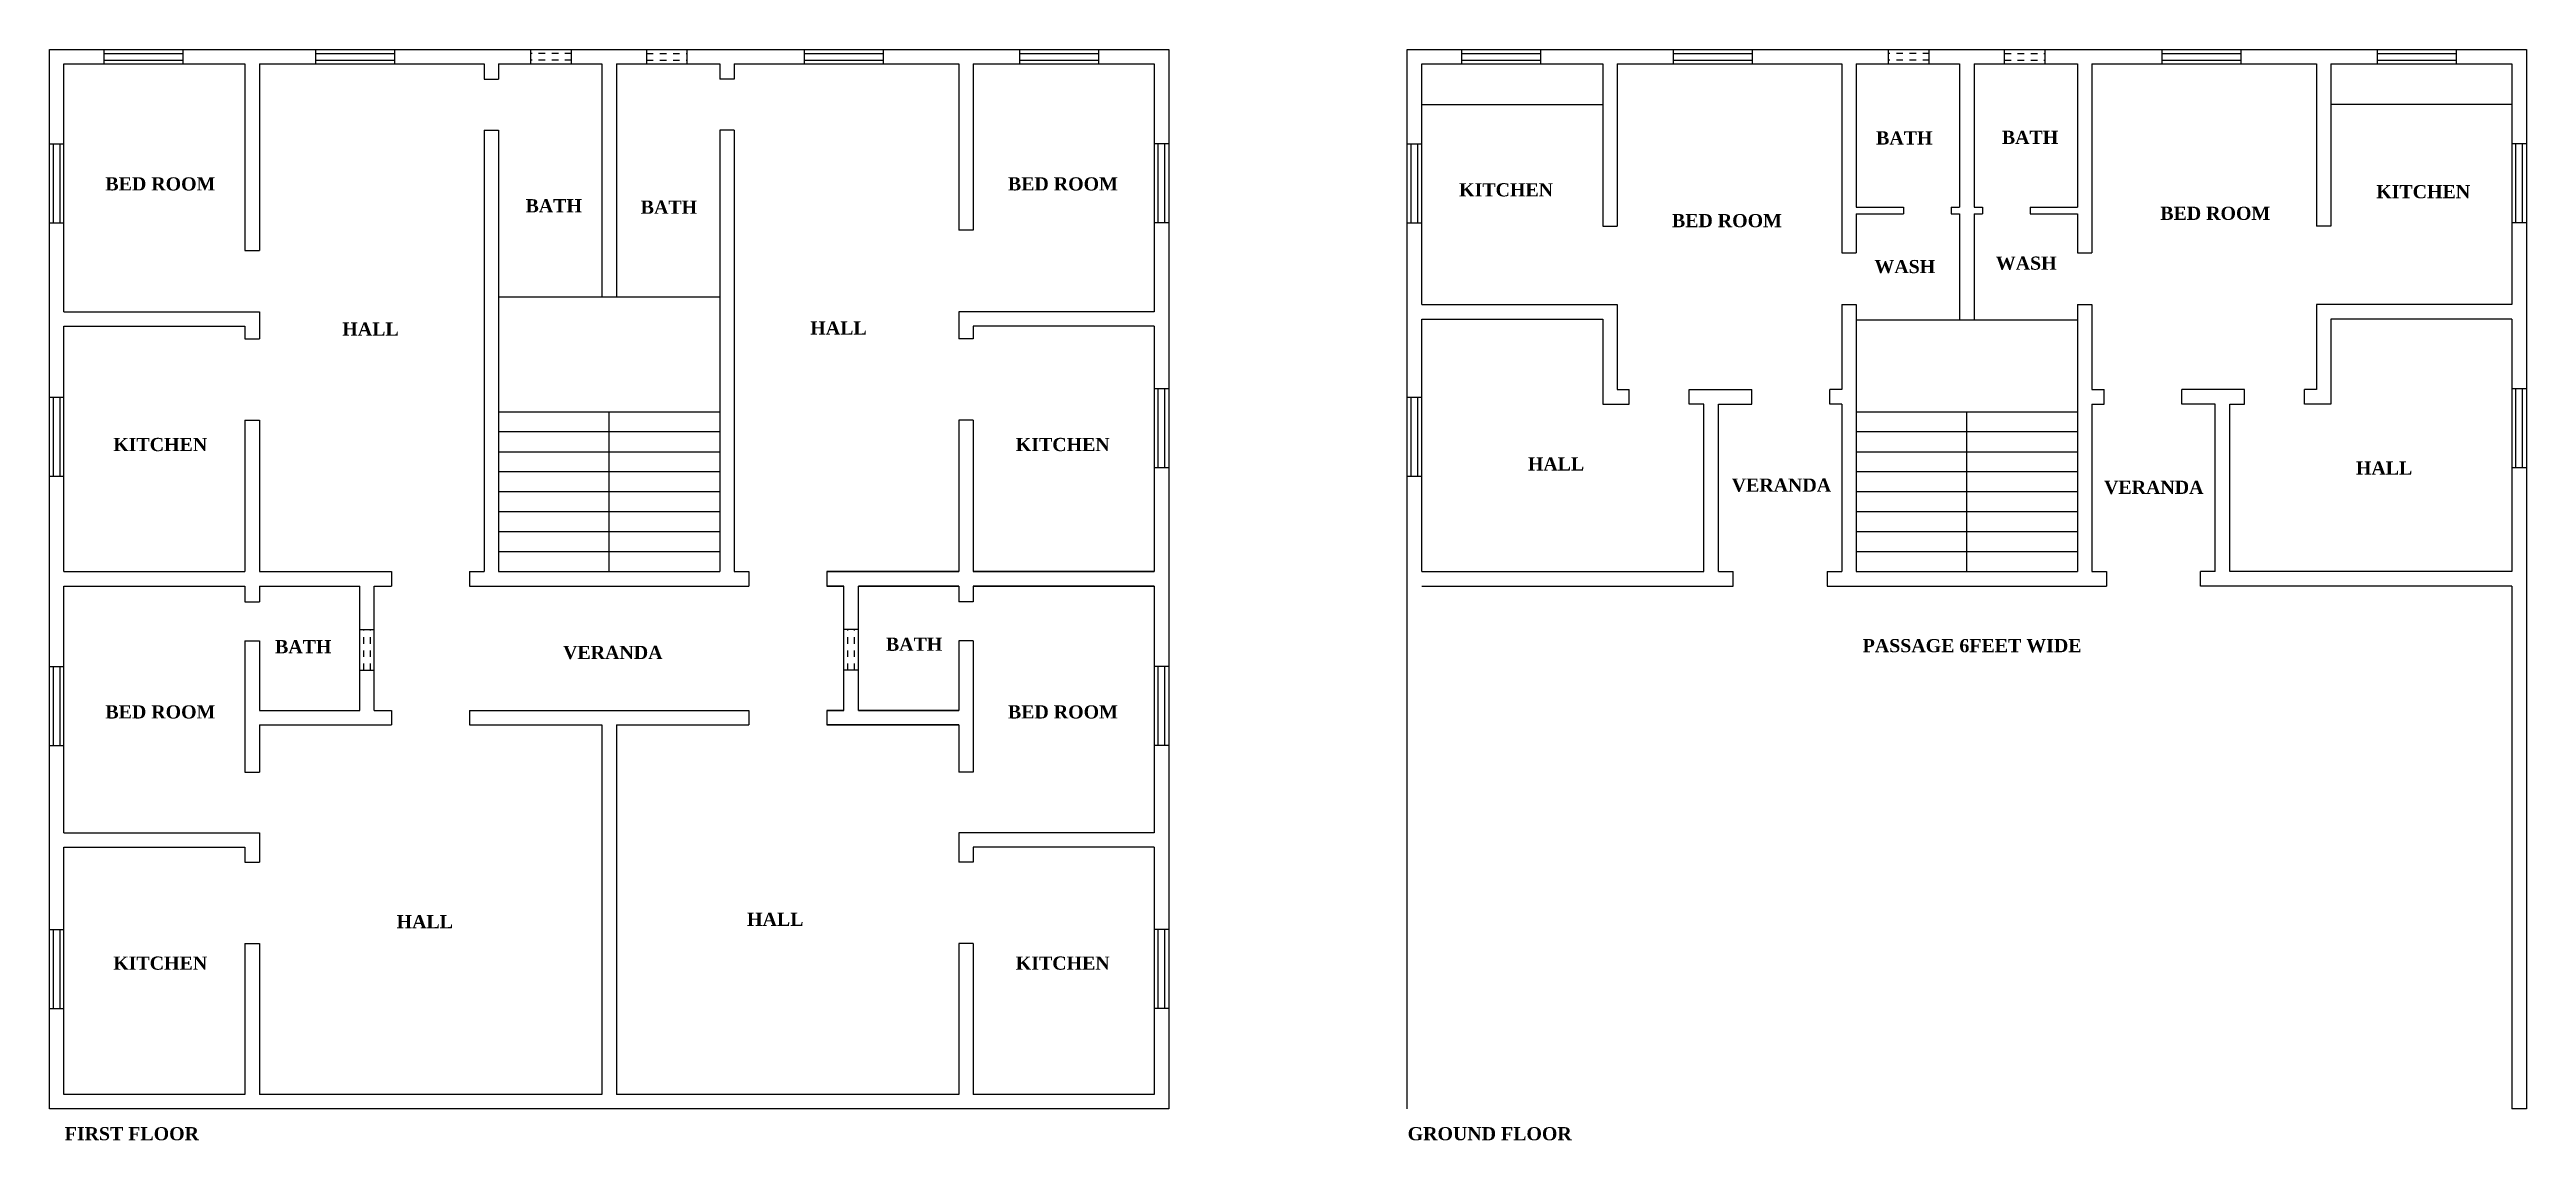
# Model space of a CAD drawing. Header units: inches. Extents: x -28656.4 to -28618.8, y 6618.7 to 6635.3.
import ezdxf

# ---------------------------------------------------------------- set-up
doc = ezdxf.new("R2010")
doc.units = ezdxf.units.IN
doc.header["$MEASUREMENT"] = 0
doc.linetypes.add('DASHED2', pattern=[0.375, 0.25, -0.125])
doc.layers.add('freecads.com', color=7, linetype='Continuous')
doc.styles.add('MtXpl_Times_New_Roma', font='timesbd.ttf')

msp = doc.modelspace()

# ---------------------------------------------------------------- linework, layer by layer
at = {"layer": 'freecads.com'}
for p, q in [((-28656.403, 6635.27), (-28639.403, 6635.27)), ((-28656.403, 6619.177), (-28656.403, 6635.27)), ((-28656.183, 6631.287), (-28656.183, 6635.05)), ((-28656.183, 6635.05), (-28653.434, 6635.05)), ((-28655.574, 6635.05), (-28655.574, 6635.27)), ((-28655.574, 6635.21), (-28654.374, 6635.21)), ((-28655.574, 6635.11), (-28654.374, 6635.11)), ((-28654.374, 6635.05), (-28654.374, 6635.27)), ((-28653.434, 6635.05), (-28653.434, 6632.215)), ((-28653.214, 6635.05), (-28649.802, 6635.05)), ((-28653.214, 6635.05), (-28653.214, 6632.215)), ((-28652.358, 6635.05), (-28652.358, 6635.27)), ((-28652.358, 6635.21), (-28651.158, 6635.21)), ((-28652.358, 6635.11), (-28651.158, 6635.11)), ((-28651.158, 6635.05), (-28651.158, 6635.27)), ((-28649.802, 6635.05), (-28649.802, 6634.818)), ((-28649.582, 6635.05), (-28648.013, 6635.05)), ((-28649.582, 6635.05), (-28649.582, 6634.818)), ((-28649.091, 6635.05), (-28649.091, 6635.27)), ((-28648.473, 6635.05), (-28648.473, 6635.27)), ((-28648.013, 6635.05), (-28648.013, 6631.513)), ((-28647.793, 6635.05), (-28646.223, 6635.05)), ((-28647.793, 6635.05), (-28647.793, 6631.513)), ((-28647.332, 6635.05), (-28647.332, 6635.27)), ((-28646.715, 6635.05), (-28646.715, 6635.27)), ((-28646.223, 6635.05), (-28646.223, 6634.818)), ((-28646.003, 6635.05), (-28642.591, 6635.05)), ((-28646.003, 6635.05), (-28646.003, 6634.818)), ((-28644.936, 6635.05), (-28644.936, 6635.27)), ((-28644.936, 6635.21), (-28643.736, 6635.21)), ((-28644.936, 6635.11), (-28643.736, 6635.11)), ((-28643.736, 6635.05), (-28643.736, 6635.27)), ((-28642.591, 6635.05), (-28642.591, 6632.527)), ((-28642.371, 6635.05), (-28639.623, 6635.05)), ((-28642.371, 6635.05), (-28642.371, 6632.527)), ((-28641.665, 6635.05), (-28641.665, 6635.27)), ((-28641.665, 6635.21), (-28640.465, 6635.21)), ((-28641.665, 6635.11), (-28640.465, 6635.11)), ((-28640.465, 6635.05), (-28640.465, 6635.27)), ((-28639.623, 6635.05), (-28639.623, 6631.287)), ((-28639.403, 6635.27), (-28639.403, 6619.177)), ((-28635.779, 6635.27), (-28618.779, 6635.27)), ((-28635.779, 6619.177), (-28635.779, 6635.27)), ((-28635.559, 6635.05), (-28632.81, 6635.05)), ((-28635.559, 6631.395), (-28635.559, 6635.05)), ((-28634.95, 6635.05), (-28634.95, 6635.27)), ((-28634.95, 6635.21), (-28633.75, 6635.21)), ((-28634.95, 6635.11), (-28633.75, 6635.11)), ((-28633.75, 6635.05), (-28633.75, 6635.27)), ((-28632.81, 6635.05), (-28632.81, 6632.587)), ((-28632.59, 6635.05), (-28632.59, 6632.587)), ((-28632.59, 6635.05), (-28629.178, 6635.05)), ((-28631.734, 6635.05), (-28631.734, 6635.27)), ((-28631.734, 6635.21), (-28630.534, 6635.21)), ((-28631.734, 6635.11), (-28630.534, 6635.11)), ((-28630.534, 6635.05), (-28630.534, 6635.27)), ((-28629.178, 6635.05), (-28629.178, 6632.18)), ((-28628.958, 6635.05), (-28628.958, 6632.875)), ((-28628.958, 6635.05), (-28627.389, 6635.05)), ((-28628.467, 6635.05), (-28628.467, 6635.27)), ((-28627.849, 6635.05), (-28627.849, 6635.27)), ((-28627.389, 6635.05), (-28627.389, 6632.875)), ((-28627.169, 6635.05), (-28627.169, 6632.875)), ((-28627.169, 6635.05), (-28625.599, 6635.05)), ((-28626.708, 6635.05), (-28626.708, 6635.27)), ((-28626.091, 6635.05), (-28626.091, 6635.27)), ((-28625.599, 6635.05), (-28625.599, 6632.875)), ((-28625.379, 6635.05), (-28625.379, 6632.18)), ((-28625.379, 6635.05), (-28621.968, 6635.05)), ((-28624.312, 6635.05), (-28624.312, 6635.27)), ((-28624.312, 6635.21), (-28623.112, 6635.21)), ((-28624.312, 6635.11), (-28623.112, 6635.11)), ((-28623.112, 6635.05), (-28623.112, 6635.27)), ((-28621.968, 6635.05), (-28621.968, 6632.587)), ((-28621.748, 6635.05), (-28618.999, 6635.05)), ((-28621.748, 6635.05), (-28621.748, 6632.587)), ((-28621.748, 6635.05), (-28618.999, 6635.05)), ((-28621.042, 6635.05), (-28621.042, 6635.27)), ((-28621.042, 6635.21), (-28619.842, 6635.21)), ((-28621.042, 6635.11), (-28619.842, 6635.11)), ((-28619.842, 6635.05), (-28619.842, 6635.27)), ((-28618.999, 6635.05), (-28618.999, 6631.395)), ((-28618.779, 6635.27), (-28618.779, 6619.177)), ((-28649.802, 6634.818), (-28649.582, 6634.818)), ((-28646.003, 6634.818), (-28646.223, 6634.818)), ((-28635.559, 6634.435), (-28632.81, 6634.435)), ((-28618.999, 6634.435), (-28621.748, 6634.435)), ((-28656.403, 6633.838), (-28656.183, 6633.838)), ((-28656.343, 6632.638), (-28656.343, 6633.838)), ((-28656.243, 6632.638), (-28656.243, 6633.838)), ((-28649.802, 6634.046), (-28649.802, 6627.34)), ((-28649.802, 6634.046), (-28649.582, 6634.046)), ((-28649.582, 6634.046), (-28649.582, 6627.34)), ((-28646.003, 6634.046), (-28646.223, 6634.046)), ((-28646.223, 6634.046), (-28646.223, 6627.34)), ((-28646.003, 6634.046), (-28646.003, 6627.34)), ((-28639.403, 6633.838), (-28639.623, 6633.838)), ((-28639.563, 6632.638), (-28639.563, 6633.838)), ((-28639.463, 6632.638), (-28639.463, 6633.838)), ((-28635.779, 6633.838), (-28635.559, 6633.838)), ((-28635.719, 6632.638), (-28635.719, 6633.838)), ((-28635.619, 6632.638), (-28635.619, 6633.838)), ((-28618.779, 6633.838), (-28618.999, 6633.838)), ((-28618.939, 6632.638), (-28618.939, 6633.838)), ((-28618.839, 6632.638), (-28618.839, 6633.838)), ((-28628.958, 6632.875), (-28628.241, 6632.875)), ((-28628.958, 6632.775), (-28628.958, 6632.18)), ((-28628.958, 6632.775), (-28628.241, 6632.775)), ((-28628.241, 6632.875), (-28628.241, 6632.775)), ((-28627.518, 6632.875), (-28627.389, 6632.875)), ((-28627.518, 6632.875), (-28627.518, 6632.775)), ((-28627.518, 6632.775), (-28627.389, 6632.775)), ((-28627.389, 6632.775), (-28627.389, 6631.163)), ((-28627.169, 6632.875), (-28627.039, 6632.875)), ((-28627.169, 6632.775), (-28627.169, 6631.163)), ((-28627.169, 6632.775), (-28627.039, 6632.775)), ((-28627.039, 6632.875), (-28627.039, 6632.775)), ((-28626.317, 6632.875), (-28625.599, 6632.875)), ((-28626.317, 6632.875), (-28626.317, 6632.775)), ((-28626.317, 6632.775), (-28625.599, 6632.775)), ((-28625.599, 6632.775), (-28625.599, 6632.18)), ((-28656.403, 6632.638), (-28656.183, 6632.638)), ((-28642.371, 6632.527), (-28642.591, 6632.527)), ((-28639.403, 6632.638), (-28639.623, 6632.638)), ((-28635.779, 6632.638), (-28635.559, 6632.638)), ((-28632.81, 6632.587), (-28632.59, 6632.587)), ((-28621.748, 6632.587), (-28621.968, 6632.587)), ((-28618.779, 6632.638), (-28618.999, 6632.638)), ((-28653.434, 6632.215), (-28653.214, 6632.215)), ((-28629.178, 6632.18), (-28628.958, 6632.18)), ((-28625.599, 6632.18), (-28625.379, 6632.18)), ((-28656.183, 6631.287), (-28653.214, 6631.287)), ((-28653.214, 6631.287), (-28653.214, 6630.875)), ((-28649.582, 6631.513), (-28646.223, 6631.513)), ((-28639.623, 6631.287), (-28642.591, 6631.287)), ((-28642.591, 6631.287), (-28642.591, 6630.875)), ((-28635.559, 6631.395), (-28632.59, 6631.395)), ((-28632.59, 6631.395), (-28632.59, 6630.105)), ((-28629.178, 6631.398), (-28629.178, 6630.105)), ((-28629.178, 6631.398), (-28628.958, 6631.398)), ((-28628.958, 6631.398), (-28628.958, 6627.34)), ((-28625.599, 6631.398), (-28625.599, 6627.34)), ((-28625.599, 6631.398), (-28625.379, 6631.398)), ((-28625.379, 6631.398), (-28625.379, 6630.105)), ((-28618.999, 6631.395), (-28621.968, 6631.395)), ((-28621.968, 6631.395), (-28621.968, 6630.105)), ((-28656.183, 6627.34), (-28656.183, 6631.067)), ((-28656.183, 6631.067), (-28653.434, 6631.067)), ((-28653.434, 6631.067), (-28653.434, 6630.875)), ((-28653.434, 6630.875), (-28653.214, 6630.875)), ((-28642.371, 6630.875), (-28642.591, 6630.875)), ((-28639.623, 6631.067), (-28642.371, 6631.067)), ((-28642.371, 6631.067), (-28642.371, 6630.875)), ((-28639.623, 6631.067), (-28639.623, 6627.34)), ((-28635.559, 6627.34), (-28635.559, 6631.175)), ((-28635.559, 6631.175), (-28632.81, 6631.175)), ((-28632.81, 6631.175), (-28632.81, 6629.885)), ((-28628.958, 6631.163), (-28625.599, 6631.163)), ((-28618.999, 6631.175), (-28621.748, 6631.175)), ((-28621.748, 6631.175), (-28621.748, 6629.885)), ((-28618.999, 6631.175), (-28618.999, 6627.34)), ((-28639.403, 6630.116), (-28639.623, 6630.116)), ((-28639.563, 6628.916), (-28639.563, 6630.116)), ((-28639.463, 6628.916), (-28639.463, 6630.116)), ((-28632.59, 6630.105), (-28632.406, 6630.105)), ((-28632.406, 6629.885), (-28632.406, 6630.105)), ((-28631.497, 6630.105), (-28630.545, 6630.105)), ((-28631.497, 6629.885), (-28631.497, 6630.105)), ((-28630.545, 6629.885), (-28630.545, 6630.105)), ((-28629.178, 6630.105), (-28629.362, 6630.105)), ((-28629.362, 6629.885), (-28629.362, 6630.105)), ((-28625.379, 6630.105), (-28625.195, 6630.105)), ((-28625.195, 6629.885), (-28625.195, 6630.105)), ((-28623.06, 6630.105), (-28624.013, 6630.105)), ((-28624.013, 6629.885), (-28624.013, 6630.105)), ((-28623.06, 6629.885), (-28623.06, 6630.105)), ((-28622.152, 6629.885), (-28622.152, 6630.105)), ((-28621.968, 6630.105), (-28622.152, 6630.105)), ((-28618.779, 6630.116), (-28618.999, 6630.116)), ((-28618.939, 6628.916), (-28618.939, 6630.116)), ((-28618.839, 6628.916), (-28618.839, 6630.116)), ((-28656.403, 6629.991), (-28656.183, 6629.991)), ((-28656.343, 6628.791), (-28656.343, 6629.991)), ((-28656.243, 6628.791), (-28656.243, 6629.991)), ((-28649.582, 6629.768), (-28646.223, 6629.768)), ((-28647.903, 6627.34), (-28647.903, 6629.768)), ((-28635.779, 6629.991), (-28635.559, 6629.991)), ((-28635.719, 6628.791), (-28635.719, 6629.991)), ((-28635.619, 6628.791), (-28635.619, 6629.991)), ((-28632.81, 6629.885), (-28632.406, 6629.885)), ((-28631.272, 6629.885), (-28631.497, 6629.885)), ((-28631.272, 6627.34), (-28631.272, 6629.885)), ((-28631.052, 6627.34), (-28631.052, 6629.885)), ((-28631.052, 6629.885), (-28630.545, 6629.885)), ((-28629.178, 6629.885), (-28629.362, 6629.885)), ((-28629.178, 6629.885), (-28629.178, 6627.34)), ((-28628.958, 6629.768), (-28625.599, 6629.768)), ((-28627.279, 6627.34), (-28627.279, 6629.768)), ((-28625.379, 6629.885), (-28625.195, 6629.885)), ((-28625.379, 6629.885), (-28625.379, 6627.34)), ((-28623.505, 6629.885), (-28624.013, 6629.885)), ((-28623.505, 6627.34), (-28623.505, 6629.885)), ((-28623.285, 6627.34), (-28623.285, 6629.885)), ((-28623.285, 6629.885), (-28623.06, 6629.885)), ((-28621.748, 6629.885), (-28622.152, 6629.885)), ((-28653.434, 6629.641), (-28653.434, 6627.34)), ((-28653.434, 6629.641), (-28653.214, 6629.641)), ((-28653.214, 6629.641), (-28653.214, 6627.34)), ((-28649.582, 6629.465), (-28646.223, 6629.465)), ((-28642.371, 6629.641), (-28642.591, 6629.641)), ((-28642.591, 6629.641), (-28642.591, 6627.34)), ((-28642.371, 6629.641), (-28642.371, 6627.34)), ((-28628.958, 6629.465), (-28625.599, 6629.465)), ((-28649.582, 6629.161), (-28646.223, 6629.161)), ((-28628.958, 6629.161), (-28625.599, 6629.161)), ((-28656.403, 6628.791), (-28656.183, 6628.791)), ((-28649.582, 6628.858), (-28646.223, 6628.858)), ((-28639.403, 6628.916), (-28639.623, 6628.916)), ((-28635.779, 6628.791), (-28635.559, 6628.791)), ((-28628.958, 6628.858), (-28625.599, 6628.858)), ((-28618.779, 6628.916), (-28618.999, 6628.916)), ((-28649.582, 6628.554), (-28646.223, 6628.554)), ((-28649.582, 6628.251), (-28646.223, 6628.251)), ((-28628.958, 6628.554), (-28625.599, 6628.554)), ((-28628.958, 6628.251), (-28625.599, 6628.251)), ((-28649.582, 6627.947), (-28646.223, 6627.947)), ((-28628.958, 6627.947), (-28625.599, 6627.947)), ((-28649.582, 6627.643), (-28646.223, 6627.643)), ((-28628.958, 6627.643), (-28625.599, 6627.643)), ((-28656.183, 6627.34), (-28653.434, 6627.34)), ((-28656.183, 6623.371), (-28656.183, 6627.12)), ((-28656.183, 6627.12), (-28653.434, 6627.12)), ((-28653.434, 6627.12), (-28653.434, 6626.88)), ((-28653.214, 6627.34), (-28651.209, 6627.34)), ((-28653.214, 6627.12), (-28653.214, 6626.88)), ((-28653.214, 6627.12), (-28651.689, 6627.12)), ((-28651.689, 6625.23), (-28651.689, 6627.12)), ((-28651.469, 6627.12), (-28651.209, 6627.12)), ((-28651.469, 6625.23), (-28651.469, 6627.12)), ((-28651.209, 6627.34), (-28651.209, 6627.12)), ((-28650.023, 6627.34), (-28649.802, 6627.34)), ((-28650.023, 6627.34), (-28650.023, 6627.12)), ((-28650.023, 6627.12), (-28645.782, 6627.12)), ((-28649.582, 6627.34), (-28646.223, 6627.34)), ((-28646.003, 6627.34), (-28645.782, 6627.34)), ((-28645.782, 6627.34), (-28645.782, 6627.12)), ((-28644.596, 6627.34), (-28642.591, 6627.34)), ((-28644.596, 6627.34), (-28644.596, 6627.12)), ((-28642.591, 6627.34), (-28644.596, 6627.34)), ((-28644.596, 6627.12), (-28644.336, 6627.12)), ((-28644.336, 6627.12), (-28644.596, 6627.12)), ((-28644.336, 6625.23), (-28644.336, 6627.12)), ((-28644.116, 6627.12), (-28642.591, 6627.12)), ((-28644.116, 6625.23), (-28644.116, 6627.12)), ((-28642.591, 6627.12), (-28644.116, 6627.12)), ((-28642.591, 6627.12), (-28642.591, 6626.88)), ((-28642.371, 6627.34), (-28639.623, 6627.34)), ((-28639.623, 6627.34), (-28642.371, 6627.34)), ((-28642.371, 6627.12), (-28639.623, 6627.12)), ((-28639.623, 6627.12), (-28642.371, 6627.12)), ((-28642.371, 6627.12), (-28642.371, 6626.88)), ((-28639.623, 6627.12), (-28639.623, 6623.371)), ((-28635.559, 6627.34), (-28631.272, 6627.34)), ((-28635.559, 6627.12), (-28630.827, 6627.12)), ((-28631.052, 6627.34), (-28630.827, 6627.34)), ((-28630.827, 6627.12), (-28630.827, 6627.34)), ((-28629.399, 6627.34), (-28629.399, 6627.12)), ((-28629.399, 6627.34), (-28629.178, 6627.34)), ((-28629.399, 6627.12), (-28625.158, 6627.12)), ((-28628.958, 6627.34), (-28625.599, 6627.34)), ((-28625.379, 6627.34), (-28625.158, 6627.34)), ((-28625.158, 6627.34), (-28625.158, 6627.12)), ((-28623.731, 6627.12), (-28623.731, 6627.34)), ((-28623.505, 6627.34), (-28623.731, 6627.34)), ((-28618.999, 6627.12), (-28623.731, 6627.12)), ((-28618.999, 6627.34), (-28623.285, 6627.34)), ((-28618.999, 6627.12), (-28618.999, 6619.177)), ((-28653.434, 6626.88), (-28653.214, 6626.88)), ((-28642.371, 6626.88), (-28642.591, 6626.88)), ((-28651.689, 6626.458), (-28651.469, 6626.458)), ((-28644.116, 6626.458), (-28644.336, 6626.458)), ((-28653.434, 6626.288), (-28653.434, 6624.293)), ((-28653.434, 6626.288), (-28653.214, 6626.288)), ((-28653.214, 6626.288), (-28653.214, 6625.23)), ((-28642.371, 6626.288), (-28642.591, 6626.288)), ((-28642.591, 6626.288), (-28642.591, 6625.23)), ((-28642.371, 6626.288), (-28642.371, 6624.293)), ((-28656.403, 6625.9), (-28656.183, 6625.9)), ((-28656.343, 6624.7), (-28656.343, 6625.9)), ((-28656.243, 6624.7), (-28656.243, 6625.9)), ((-28651.689, 6625.843), (-28651.469, 6625.843)), ((-28644.116, 6625.843), (-28644.336, 6625.843)), ((-28639.403, 6625.9), (-28639.623, 6625.9)), ((-28639.563, 6624.7), (-28639.563, 6625.9)), ((-28639.463, 6624.7), (-28639.463, 6625.9)), ((-28653.214, 6625.23), (-28651.689, 6625.23)), ((-28651.469, 6625.23), (-28651.209, 6625.23)), ((-28651.209, 6625.23), (-28651.209, 6625.01)), ((-28650.023, 6625.23), (-28645.782, 6625.23)), ((-28650.023, 6625.23), (-28650.023, 6625.01)), ((-28645.782, 6625.23), (-28645.782, 6625.01)), ((-28644.596, 6625.23), (-28644.336, 6625.23)), ((-28644.596, 6625.23), (-28644.596, 6625.01)), ((-28644.336, 6625.23), (-28644.596, 6625.23)), ((-28644.116, 6625.23), (-28642.591, 6625.23)), ((-28642.591, 6625.23), (-28644.116, 6625.23)), ((-28653.214, 6625.01), (-28653.214, 6624.293)), ((-28653.214, 6625.01), (-28651.209, 6625.01)), ((-28650.023, 6625.01), (-28648.013, 6625.01)), ((-28648.013, 6625.01), (-28648.013, 6619.397)), ((-28647.793, 6625.01), (-28645.782, 6625.01)), ((-28647.793, 6625.01), (-28647.793, 6619.397)), ((-28644.596, 6625.01), (-28642.591, 6625.01)), ((-28642.591, 6625.01), (-28644.596, 6625.01)), ((-28642.591, 6625.01), (-28642.591, 6624.293)), ((-28656.403, 6624.7), (-28656.183, 6624.7)), ((-28639.403, 6624.7), (-28639.623, 6624.7)), ((-28653.434, 6624.293), (-28653.214, 6624.293)), ((-28642.371, 6624.293), (-28642.591, 6624.293)), ((-28656.183, 6623.371), (-28653.214, 6623.371)), ((-28653.214, 6623.371), (-28653.214, 6622.926)), ((-28639.623, 6623.371), (-28642.591, 6623.371)), ((-28642.591, 6623.371), (-28642.591, 6622.926)), ((-28656.183, 6623.151), (-28653.434, 6623.151)), ((-28656.183, 6619.397), (-28656.183, 6623.151)), ((-28653.434, 6623.151), (-28653.434, 6622.926)), ((-28653.434, 6622.926), (-28653.214, 6622.926)), ((-28642.371, 6622.926), (-28642.591, 6622.926)), ((-28639.623, 6623.151), (-28642.371, 6623.151)), ((-28642.371, 6623.151), (-28642.371, 6622.926)), ((-28639.623, 6623.151), (-28639.623, 6619.397)), ((-28656.403, 6621.905), (-28656.183, 6621.905)), ((-28656.343, 6620.705), (-28656.343, 6621.905)), ((-28656.243, 6620.705), (-28656.243, 6621.905)), ((-28639.403, 6621.905), (-28639.623, 6621.905)), ((-28639.563, 6620.705), (-28639.563, 6621.905)), ((-28639.463, 6620.705), (-28639.463, 6621.905)), ((-28653.434, 6621.692), (-28653.434, 6619.397)), ((-28653.434, 6621.692), (-28653.214, 6621.692)), ((-28653.214, 6621.692), (-28653.214, 6619.397)), ((-28642.371, 6621.692), (-28642.591, 6621.692)), ((-28642.591, 6621.692), (-28642.591, 6619.397)), ((-28642.371, 6621.692), (-28642.371, 6619.397)), ((-28656.403, 6620.705), (-28656.183, 6620.705)), ((-28639.403, 6620.705), (-28639.623, 6620.705)), ((-28639.403, 6619.177), (-28656.403, 6619.177)), ((-28653.434, 6619.397), (-28656.183, 6619.397)), ((-28648.013, 6619.397), (-28653.214, 6619.397)), ((-28642.591, 6619.397), (-28647.793, 6619.397)), ((-28639.623, 6619.397), (-28642.371, 6619.397)), ((-28618.779, 6619.177), (-28618.999, 6619.177))]:
    msp.add_line(p, q, dxfattribs=at)
at = {"layer": 'freecads.com', "linetype": 'DASHED2', "ltscale": 0.3}
for p, q in [((-28648.473, 6635.21), (-28649.091, 6635.21)), ((-28648.473, 6635.11), (-28649.091, 6635.11)), ((-28647.332, 6635.21), (-28646.715, 6635.21)), ((-28647.332, 6635.11), (-28646.715, 6635.11)), ((-28627.849, 6635.21), (-28628.467, 6635.21)), ((-28627.849, 6635.11), (-28628.467, 6635.11)), ((-28626.708, 6635.21), (-28626.091, 6635.21)), ((-28626.708, 6635.11), (-28626.091, 6635.11)), ((-28651.629, 6625.843), (-28651.629, 6626.458)), ((-28651.529, 6625.843), (-28651.529, 6626.458)), ((-28644.276, 6625.843), (-28644.276, 6626.458)), ((-28644.176, 6625.843), (-28644.176, 6626.458))]:
    msp.add_line(p, q, dxfattribs=at)

# ---------------------------------------------------------------- texts
at = {"layer": 'freecads.com', "style": 'MtXpl_Times_New_Roma'}
for s, p in [('BATH', (-28628.657, 6633.827)), ('BATH', (-28626.747, 6633.836)), ('BED ROOM', (-28655.554, 6633.129)), ('BED ROOM', (-28641.845, 6633.129)), ('KITCHEN', (-28634.991, 6633.039)), ('KITCHEN', (-28621.061, 6633.011)), ('BATH', (-28649.172, 6632.797)), ('BATH', (-28647.422, 6632.775)), ('BED ROOM', (-28631.759, 6632.571)), ('BED ROOM', (-28624.341, 6632.682)), ('WASH', (-28628.683, 6631.873)), ('WASH', (-28626.839, 6631.925)), ('HALL', (-28651.955, 6630.924)), ('HALL', (-28644.846, 6630.94)), ('KITCHEN', (-28655.435, 6629.17)), ('KITCHEN', (-28641.725, 6629.17)), ('HALL', (-28633.947, 6628.875)), ('HALL', (-28621.369, 6628.813)), ('VERANDA', (-28630.851, 6628.553)), ('VERANDA', (-28625.195, 6628.52)), ('BATH', (-28643.698, 6626.136)), ('PASSAGE 6FEET WIDE', (-28628.861, 6626.115)), ('BATH', (-28652.977, 6626.099)), ('VERANDA', (-28648.602, 6626.011)), ('BED ROOM', (-28655.554, 6625.108)), ('BED ROOM', (-28641.845, 6625.108)), ('HALL', (-28651.13, 6621.922)), ('HALL', (-28645.807, 6621.958)), ('KITCHEN', (-28655.435, 6621.292)), ('KITCHEN', (-28641.725, 6621.292)), ('FIRST FLOOR', (-28656.172, 6618.701)), ('GROUND FLOOR', (-28635.773, 6618.701))]:
    msp.add_text(s, height=0.2, dxfattribs=at).set_placement(p)

doc.saveas('drawing.dxf')
